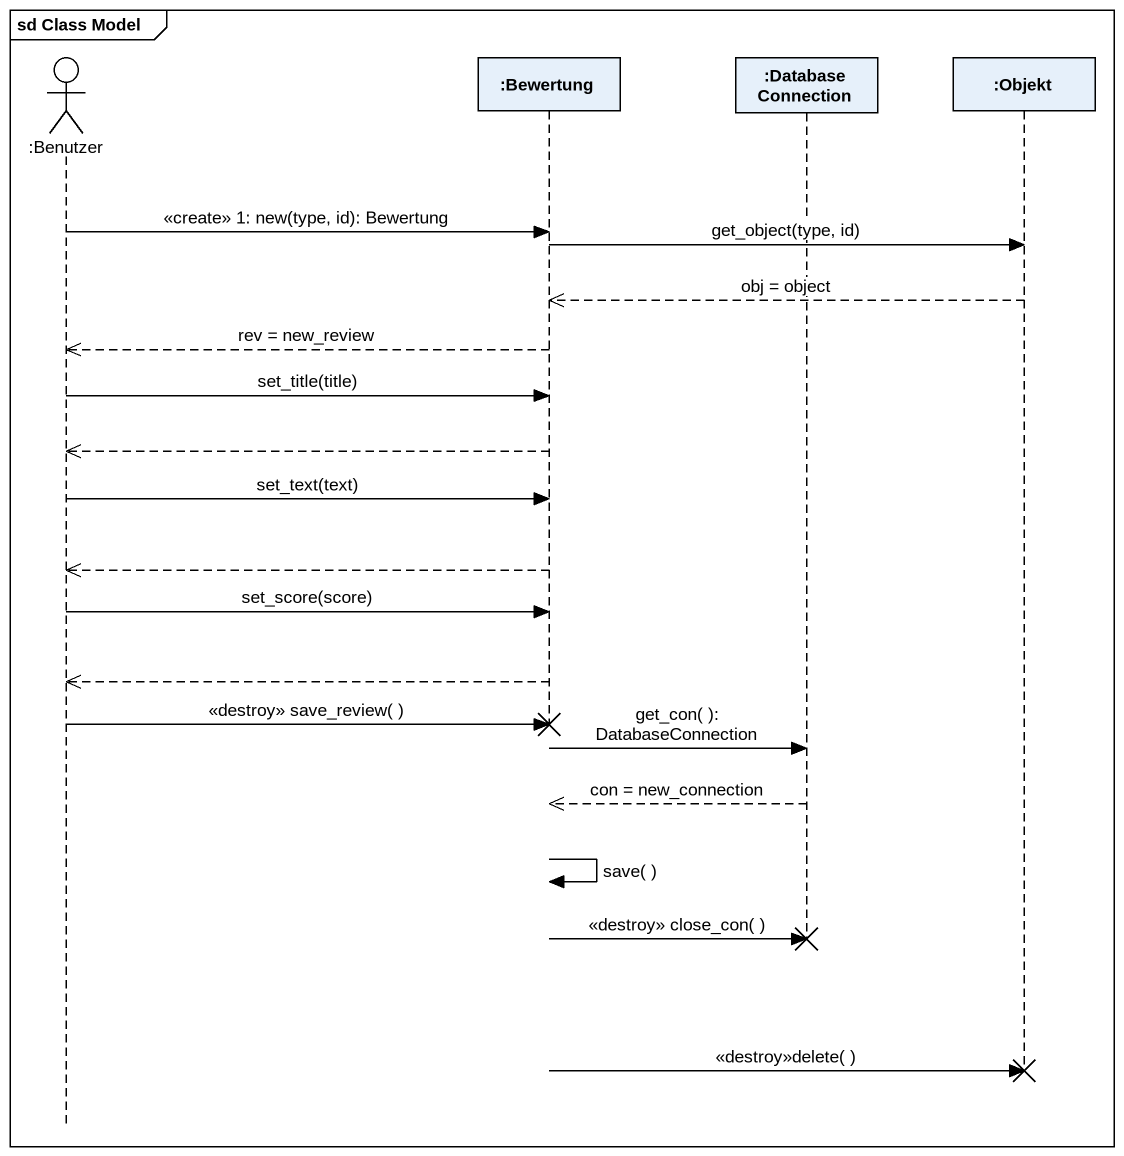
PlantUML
@startuml
mainframe sd Class Model
hide footbox
actor ":Benutzer" as Benutzer
participant ":Bewertung" as Bewertung
participant ":DatabaseConnection" as DatabaseConnection
participant ":Objekt" as Objekt

Benutzer -> Bewertung : <<create>> 1: new(type, id): Bewertung
Bewertung -> Objekt : get_object(type, id)
Objekt -->> Bewertung : obj = object
Bewertung -->> Benutzer : rev = new_review
Benutzer -> Bewertung : set_title(title)
Bewertung -->> Benutzer
Benutzer -> Bewertung : set_text(text)
Bewertung -->> Benutzer
Benutzer -> Bewertung : set_score(score)
Bewertung -->> Benutzer
Benutzer -> Bewertung !! : <<destroy>> save_review( )
Bewertung -> DatabaseConnection : get_con( ): DatabaseConnection
DatabaseConnection -->> Bewertung : con = new_connection
Bewertung -> Bewertung : save( )
Bewertung -> DatabaseConnection !! : <<destroy>> close_con( )
Bewertung -> Objekt !! : <<destroy>>delete( )
@enduml
